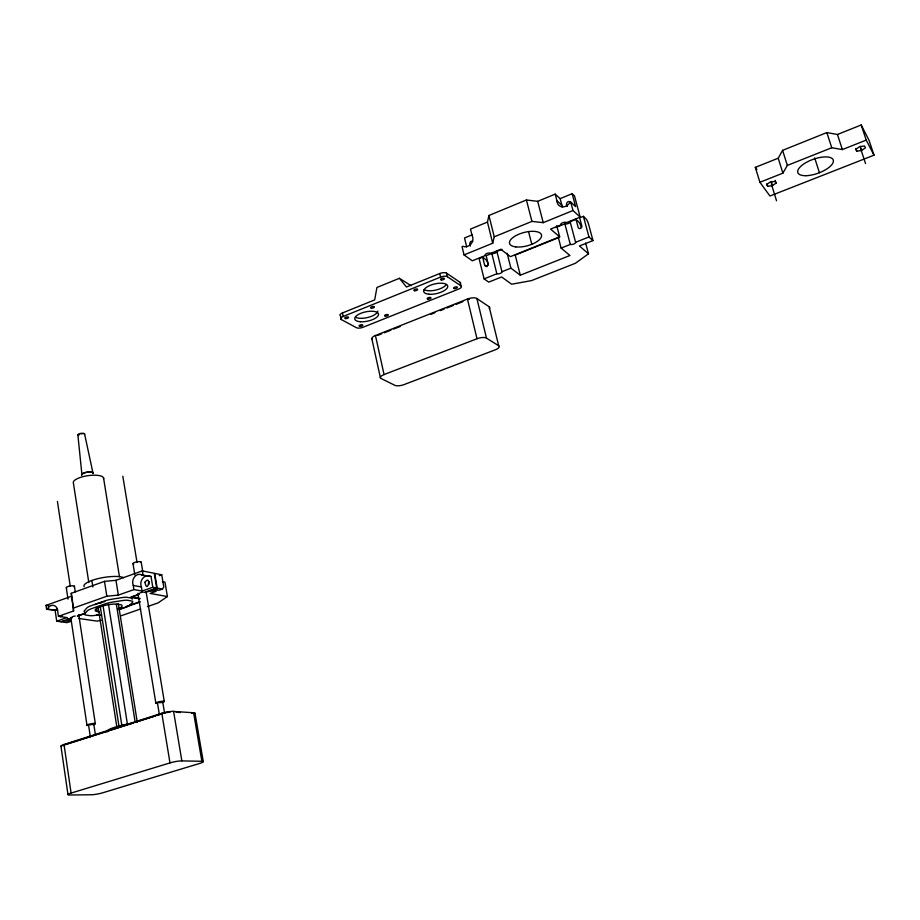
<?xml version="1.0" encoding="UTF-8"?>
<svg xmlns="http://www.w3.org/2000/svg" width="920" height="920" viewBox="0 0 920 920"><rect width="100%" height="100%" fill="white"/><g stroke="black" fill="none" stroke-linecap="round" stroke-linejoin="round"><path stroke-width="1.38" d="M487.45 222.088L470.499 229.091L472.098 235.635A7.279 6.221 -55.6 0 1 470.89 244.122A7.279 6.221 -55.6 0 1 462.921 246.261L462.047 246.617L464.048 254.909L492.706 243.236L487.45 222.088L488.934 215.498L526.412 199.973L537.683 201.342L555.185 194.12L560.142 198.651L561.89 205.229A7.44 6.44 -50 0 0 562.108 207.011M492.706 243.236L494.247 236.808L488.934 215.498M149.373 581.659L148.867 584.534M778.216 158.205L782.598 150.351L826.838 132.583L837.442 134.493L861.189 124.982L869.067 140.357L874 155.181L769.948 196.017L759.908 182.263L755.32 167.359L778.216 158.205L782.897 173.155L759.908 182.263M782.897 173.155L787.336 165.416L831.76 147.74L842.363 149.569L866.214 140.104L874 155.181M162.438 589.064L163.794 586.96L161.736 574.781L154.709 573.378L157.182 588.087L162.438 589.064L159.011 590.272L153.732 589.306L157.182 588.087M162.38 581.67L164.979 582.176L167.417 596.539L150.052 593.423L155.664 591.445L157.102 589.317L144.98 592.388A3.162 0.782 -10 0 1 145.176 592.56M61.904 615.917L60.593 616.688L59.305 615.71M585.615 243.041L588.501 253.805L575.345 263.304L531.507 280.6L511.635 284.222L501.641 276.966L488.692 282.13L484.069 278.875L479.101 258.577L482.678 257.128L486.185 259.98A4.956 1.46 68.4 0 1 488.359 264.856M776.077 183.08L774.858 181.355L770.074 182.137L766.532 184.644L767.774 186.369L772.535 185.587L776.077 183.08L775.249 180.389M861.591 150.443L865.421 147.809L864.443 145.935L859.602 146.717L855.772 149.362L856.773 151.225L861.591 150.443L860.246 146.36M167.417 596.539L158.102 602.887L147.384 606.613M489.291 308.798A7.21 2.748 -13.8 0 0 489.428 306.958L476.468 298.264A7.337 2.841 -13.7 0 0 468.245 298.735L374.728 335.8A7.176 2.714 -12.2 0 0 372.025 339.181M384.054 374.566L383.329 374.877A7.233 2.553 -12.2 0 0 380.834 378.384L395.266 385.514A7.119 2.472 -12.4 0 0 403.339 384.87L495.903 349.577A7.268 2.587 -13.8 0 0 498.962 345.909L486.07 337.87A7.394 2.679 -13.6 0 0 477.813 338.433L384.054 374.566L375.44 335.49M560.142 198.651L572.159 193.695L574.505 195.902L580.186 217.108L566.536 222.628A3.128 1.299 -15.6 0 0 562.591 222.778A3.128 1.299 -15.6 0 0 560.901 224.917L550.597 229.091L559.67 236.831L510.416 256.645L500.767 249.274L490.762 253.333A3.07 1.265 -14.2 0 0 486.806 253.506A3.07 1.265 -14.2 0 0 485.323 255.53L472.282 260.82L464.048 254.909M472.167 234.841L464.519 237.981L466.681 246.859M572.159 193.695L575.609 206.597L570.745 202.101L569.825 202.48A7.498 6.474 -50.1 0 1 562.005 206.839A7.498 6.474 -50.1 0 1 556.933 200.744L555.185 194.12M494.247 236.808L531.944 221.398L543.226 222.663L572.999 210.519L580.186 217.108M399.395 278.3L376.924 287.477L374.681 299.897L342.424 312.961A5.06 2.001 -11.6 0 0 340.572 316.054L341.32 319.55L356.397 327.692A4.968 1.92 -11.9 0 0 363.02 327.278L458.62 289.075A5.083 2.012 -13.5 0 0 460.954 285.855L460.115 282.359L446.545 273.171A5.163 2.104 -13.3 0 0 439.772 273.516L406.456 287.017L399.395 278.3L411.113 285.695M118.036 608.833L119.266 608.327A13.65 3.277 -9.7 0 0 121.072 604.75L116.851 604.049A13.65 3.277 -9.7 0 0 103.419 605.774L97.865 607.74A13.65 3.277 -9.7 0 0 96.221 611.317L99.256 611.869M501.963 249.32L496.88 251.378A2.967 1.219 -14.3 0 1 495.224 253.069A2.967 1.219 -14.3 0 1 491.809 253.437L486.162 255.714L488.117 263.649A1.978 1.713 -55.7 0 1 486.806 266.11A1.978 1.713 -55.7 0 1 484.621 265.052L482.678 257.128M555.726 227.55L564.868 223.847A3.024 1.265 -15.7 0 0 568.295 223.491A3.024 1.265 -15.7 0 0 570.124 221.708L576 219.328L579.151 222.433A5.071 1.184 68.8 0 1 581.279 227.447M588.501 253.805L579.45 245.973L592.986 240.58L588.65 224.48A5.083 1.161 68.9 0 0 586.511 219.454L583.406 216.338L579.657 217.856L581.808 225.894A2.035 1.782 -50.1 0 1 580.451 228.424A2.035 1.782 -50.1 0 1 578.151 227.367L576 219.328M341.32 319.55A5.06 1.989 -11.6 0 1 343.183 316.468L440.611 277.081A5.175 2.093 -13.3 0 1 447.396 276.736L460.954 285.855M559.406 237.302L515.223 255.07L520.306 275.207L569.952 255.495L561.108 248.089L558.245 237.13M484.069 278.875L496.846 273.769A2.978 1.184 -14.3 0 0 500.273 273.389A2.978 1.184 -14.3 0 0 501.952 271.722L510.887 268.157L520.306 275.207M561.108 248.089L570.308 244.421A3.036 1.23 -15.6 0 0 573.746 244.041A3.036 1.23 -15.6 0 0 575.598 242.305L588.949 236.969L592.986 240.58M377.671 335.409L381.662 333.822M384.33 332.775L390.977 330.13M393.645 329.084L400.292 326.45M430.905 314.318L434.895 312.742M440.22 310.638L444.21 309.051M446.878 307.993L453.525 305.359M456.193 304.313L462.841 301.668M468.165 299.563L468.797 299.334A5.485 2.116 -13.7 0 1 469.487 299.126M71.334 596.321L46 605.394L46.575 609.304L47.346 609.029A7.233 5.669 -76.5 0 1 54.038 605.498A7.233 5.669 -76.5 0 1 57.822 612.271L58.42 616.331L73.543 610.983L71.265 593.308L104.489 581.371L115.966 580.324L142.266 570.894L154.238 573.286L156.71 588.006L144.589 592.273M152.812 587.282L142.082 591.054L133.952 589.582L133.273 585.453A7.371 5.957 -75.5 0 1 134.757 576.633A7.371 5.957 -75.5 0 1 142.105 575.172L151.006 576.46L152.812 587.282L156.71 588.006M46.575 609.304L55.936 610.317A7.176 5.646 -76.6 0 1 56.936 608.821M151.006 576.46L142.105 575.172M159.275 575.655L161.736 574.781M73.543 610.983L73.485 608.062L106.835 596.229L118.335 595.113L133.952 589.582M55.154 610.592L56.718 621.195L66.964 617.573L58.42 616.331M71.173 618.148L60.869 621.782L56.718 621.195M77.291 615.997L84.904 613.306M138.276 594.504L130.433 597.264L139.828 598.885M71.748 618.194L67.861 619.562L70.656 619.965M77.705 616.101L84.698 613.629M138.943 594.515L131.744 597.057L139.966 598.471M70.242 621.494L66.976 622.633L61.375 621.851L64.664 620.701L70.242 621.494L67.367 618.274M118.634 609.12L122.624 607.717M126.603 606.326L139.886 601.668M118.76 609.488L140.139 602.002M118.979 609.672L125.361 607.442A12.892 3.105 -9.8 0 0 129.962 605.004L132.583 602.151A6.463 1.564 -9.9 0 0 131.537 600.956L127.799 600.323A6.486 1.575 -9.8 0 0 122.785 600.495L112.55 602.117A12.96 3.128 -9.7 0 0 104.593 604.06L91.643 608.637A12.937 3.105 -9.7 0 0 87.112 611.098L84.709 613.916A6.463 1.541 -9.6 0 0 85.916 615.054L89.757 615.63A6.44 1.529 -9.6 0 0 94.76 615.422L99.785 614.617M120.6 615.952L140.691 608.948M194.626 713.851A8.476 1.472 -11.1 0 0 194.097 712.816L172.937 711.367A8.659 1.518 -11 0 0 162.667 712.988L63.261 744.694A8.567 1.426 -10.5 0 0 61.686 746.557M64.814 744.671L161.655 713.782M71.093 793.086L70.334 793.327A8.648 1.196 -11 0 0 69.23 795.018L92.08 794.742A8.464 1.161 -11.1 0 0 102.074 792.994L200.537 763.186A8.556 1.242 -11.5 0 0 202.388 761.311L181.194 760.886A8.752 1.288 -11.4 0 0 170.867 762.645L71.093 793.086L64.009 744.441M132.273 723.315L65.895 744.475A5.646 0.943 -10.5 0 0 65.366 744.659M134.987 722.453L155.308 715.978M158.01 715.105L162.081 713.817M163.012 713.345L163.702 713.138A6.474 1.138 -11 0 1 165.255 712.735M158.907 702.731L162.254 702.397M89.93 724.937L91.482 724.581M101.2 620.275L97.025 621.126L78.821 618.47M92.011 724.511L93.162 724.511M176.145 712.241L180.423 712.529M159.321 702.259L160.816 702.374M191.82 713.299L192.234 713.345A6.336 1.092 -11.1 0 1 192.556 713.414M47.346 609.029L55.936 610.317M97.232 614.537L99.992 614.962M97.163 614.928L99.981 615.353M46 605.394L48.829 605.831M150.386 590.49L155.664 591.445M133.273 585.453L141.404 586.96L142.082 591.054M472.799 241.431C470.178 239.97 468.797 244.363 470.453 246.019M484.621 265.052L486.921 266.719M556.933 200.744L561.89 205.229M755.32 167.359L756.884 169.521M570.584 202.733C568.537 199.03 564.73 204.148 567.295 206.425M861.189 124.982L866.214 140.104M860.602 148.591L865.536 163.507M855.876 148.499L856.773 151.225M837.442 134.493L842.363 149.569M826.838 132.583L831.76 147.74M814.694 157.941L819.432 172.718M782.598 150.351L787.336 165.416M771.293 181.55L772.535 185.587M771.305 183.862L776.537 200.767M766.946 183.678L767.774 186.369M583.406 216.338L588.949 236.969M570.745 202.101L572.999 210.519M570.124 221.708L575.598 242.305M564.868 223.847L570.308 244.421M556.749 225.71L559.67 236.831M537.683 201.342L543.226 222.663M526.412 199.973L531.944 221.398M528.586 231.794L531.794 244.294M507.138 253.207L510.887 268.157M496.88 251.378L501.952 271.722M491.809 253.437L496.846 273.769M489.141 306.705L498.674 345.667M476.882 298.494L486.484 338.077M467.452 299.034L476.997 338.721M446.545 273.171L447.396 276.736M439.772 273.516L440.611 277.081M371.864 338.859L380.409 377.809M84.571 433.906L92.977 473.018M342.424 312.961L343.183 316.468M194.994 713.207L203.274 761.61M193.591 712.758L201.871 761.277M173.581 711.39L181.849 760.874M141.208 562.143L142.841 571.987M146.096 591.698L164.277 701.454M142.266 570.894L142.934 574.885M162.782 702.282L164.542 712.954M122.82 476.215L137.034 562.488M161.805 713.241L169.981 762.898M157.527 703.363L159.275 714.035M132.998 563.707L134.849 574.977M137.85 593.285L155.859 703.168M103.523 477.779L119.45 576.691M115.966 580.324L118.335 595.113M118.277 603.382L137.264 722.096M116.391 604.452L135.136 721.97M108.456 604.256L127.454 724.431M104.489 581.371L106.835 596.229M102.89 604.658L121.854 725.546M100.119 605.636L119.013 726.466M98.037 606.441L116.966 727.766M96.531 607.786L97.117 611.547M91.85 580.462L92.874 586.995M88.814 582.555L73.427 483.241A15.364 4.83 -8.5 0 1 88.239 475.628A15.364 4.83 -8.5 0 1 103.546 479.044M74.416 586.235L75.279 591.905M78.729 614.571L95.312 723.649M93.828 724.477L95.323 734.332M57.419 501.423L70.265 586.351M71.265 593.308L73.485 608.062M90.332 736.817L88.63 725.535A4.266 0.747 -10.5 0 1 88.021 724.557A4.266 0.747 -10.5 0 1 94.208 723.431A4.266 0.747 -10.5 0 1 93.748 724.638M66.297 587.788L68.011 599.138M70.782 617.573L86.998 725.351M60.95 746.143L67.988 794.638M77.889 435.091L81.96 475.019A5.623 1.794 -8.5 0 1 85.261 472.65A5.623 1.794 -8.5 0 1 91.85 472.316M377.775 311.041A12.121 4.772 -12 0 1 368.724 317.239A12.121 4.772 -12 0 1 355.488 317.25M446.28 284.648A12.316 4.945 -13.2 0 1 435.712 290.111A12.316 4.945 -13.2 0 1 424.143 289.593M460.115 282.359A5.071 2.024 -13.5 0 1 460.483 283.613M72.036 617.596A3.139 0.747 -9.5 0 1 72.369 616.791A3.139 0.747 -9.5 0 1 75.21 616.043M141.404 586.96A7.325 5.934 -75.6 0 1 142.312 578.922A7.325 5.934 -75.6 0 1 148.775 576.092M84.145 586.73A20.93 5.336 -9.5 0 1 99.141 578.37A20.93 5.336 -9.5 0 1 123.728 577.726M94.909 604.716A16.79 4.059 -9.7 0 1 101.74 602.301M102.752 602.036A16.79 4.059 -9.7 0 1 104.88 601.553M139.184 593.918A3.162 0.782 -10 0 1 139.219 593.308M140.231 592.825A3.162 0.782 -10 0 1 143.324 592.227M157.412 703.42A4.301 0.782 -10.8 0 1 157.021 702.317A4.301 0.782 -10.8 0 1 163.265 701.201A4.301 0.782 -10.8 0 1 162.541 702.5M133.791 564.121A4.186 1.104 -9.7 0 1 136.091 561.993A4.186 1.104 -9.7 0 1 141.185 562.442M66.608 588.018A4.163 1.058 -9.2 0 1 70.265 585.959A4.163 1.058 -9.2 0 1 74.186 586.822M163.438 713.38A5.704 1 -11 0 1 165.427 712.839M166.888 712.54A5.704 1 -11 0 1 169.671 712.172M63.836 745.614A5.646 0.943 -10.5 0 1 63.986 745.338M166.083 712.563A6.474 1.138 -11 0 1 170.073 711.976M63.123 745.602A6.405 1.069 -10.5 0 1 63.848 745.073M92.587 472.615A5.623 1.794 -8.5 0 1 93.001 473.489M78.591 435.562A3.404 1.161 -8.1 0 1 78.706 434.044A3.404 1.161 -8.1 0 1 82.995 433.285A3.404 1.161 -8.1 0 1 84.376 434.539M79.097 434.688A2.173 0.736 -8.1 0 1 79.499 434.274M80.914 433.803A2.173 0.736 -8.1 0 1 82.512 433.745M81.604 475.076A5.98 1.897 -8.5 0 1 87.377 472.098A5.98 1.897 -8.5 0 1 93.346 473.455M107.076 731.986A20.953 3.576 -10.8 0 1 133.101 723.189M132.112 599.219A6.452 1.575 -9.8 0 0 131.065 598.023L127.316 597.379A6.486 1.587 -9.8 0 0 122.314 597.551L112.079 599.161A12.949 3.151 -9.7 0 0 104.121 601.105L91.195 605.682A12.937 3.128 -9.6 0 0 86.664 608.154L84.26 610.983A6.463 1.552 -9.6 0 0 84.927 612.03M99.728 603.186A15.732 3.806 -9.7 0 1 102.143 602.473M144.957 582.233C147.418 595.136 151.731 573.631 144.957 582.233M805.851 175.697A18.791 7.371 -19.7 0 0 833.382 161.402A18.791 7.371 -19.7 0 0 807.369 161.839A18.791 7.371 -19.7 0 0 805.851 175.697M428.065 299.115A1.932 0.759 -13 0 0 430.997 297.942A1.932 0.759 -13 0 0 428.26 297.723A1.932 0.759 -13 0 0 428.065 299.115M414.702 290.731A1.966 0.793 -12.8 0 0 417.668 289.536A1.966 0.793 -12.8 0 0 414.874 289.305A1.966 0.793 -12.8 0 0 414.702 290.731M441.428 279.956A1.978 0.805 -13.3 0 0 444.429 278.737A1.978 0.805 -13.3 0 0 441.657 278.495A1.978 0.805 -13.3 0 0 441.428 279.956M454.411 288.57A1.943 0.77 -13.5 0 0 457.378 287.385A1.943 0.77 -13.5 0 0 454.664 287.155A1.943 0.77 -13.5 0 0 454.411 288.57M428.973 294.227A12.328 4.922 -13.2 0 0 447.741 286.752A12.328 4.922 -13.2 0 0 430.445 285.246A12.328 4.922 -13.2 0 0 428.973 294.227M360.398 321.735A12.133 4.749 -12 0 0 378.546 314.513A12.133 4.749 -12 0 0 360.973 313.26A12.133 4.749 -12 0 0 360.398 321.735M385.445 316.169A1.909 0.747 -12.3 0 0 388.32 315.019A1.909 0.747 -12.3 0 0 385.56 314.824A1.909 0.747 -12.3 0 0 385.445 316.169M371.496 308.166A1.943 0.77 -12.1 0 0 374.405 306.992A1.943 0.77 -12.1 0 0 371.577 306.785A1.943 0.77 -12.1 0 0 371.496 308.166M345.678 318.584A1.932 0.759 -11.7 0 0 348.553 317.423A1.932 0.759 -11.7 0 0 345.713 317.239A1.932 0.759 -11.7 0 0 345.678 318.584M359.984 326.358A1.909 0.736 -11.9 0 0 362.813 325.22A1.909 0.736 -11.9 0 0 360.042 325.047A1.909 0.736 -11.9 0 0 359.984 326.358M515.775 246.893A16.514 6.842 -14.9 0 0 541.454 236.624A16.514 6.842 -14.9 0 0 519.363 234.013A16.514 6.842 -14.9 0 0 515.775 246.893"/></g></svg>
